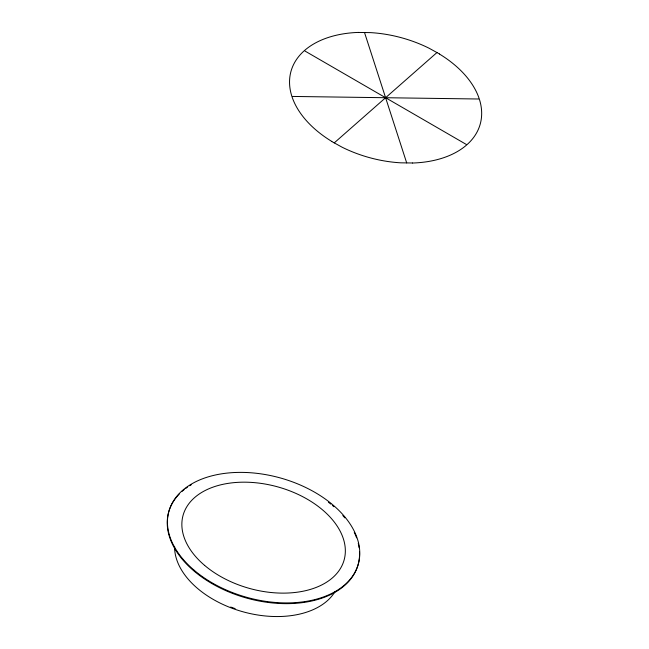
<?xml version="1.0" encoding="UTF-8"?>
<svg xmlns="http://www.w3.org/2000/svg" width="649" height="649" viewBox="0 0 649 649"><rect width="100%" height="100%" fill="white"/><g stroke="black" fill="none" stroke-linecap="round" stroke-linejoin="round"><path stroke-width="0.97" d="M334.235 142.902L436.972 52.537M358.629 32.45L370.401 32.612A98.104 61.874 15.5 0 1 429.07 48.221L439.47 53.948M292.61 96.441L478.597 99.005M412.577 162.988L400.806 162.826A98.104 61.874 15.5 0 1 342.137 147.226L331.736 141.49M230.655 607.026L235.133 608.608M305.054 51.084L466.152 144.362M364.519 32.531L406.688 162.907M359.514 551.91A98.307 62.004 15.5 0 1 240.844 596.342A98.307 62.004 15.5 0 1 179.27 494.043M181.996 491.439A98.307 62.004 15.5 0 1 184.211 489.581M185.768 488.389A98.307 62.004 15.5 0 1 187.383 487.245M189.654 485.752A98.307 62.004 15.5 0 1 191.228 484.795M328.459 502.261A98.307 62.004 15.5 0 1 330.852 504.143M332.402 505.425A98.307 62.004 15.5 0 1 333.919 506.723M342.826 515.525A98.307 62.004 15.5 0 1 344.814 517.845M354.273 532.383A98.307 62.004 15.5 0 1 356.593 537.851M358.256 543.327A98.307 62.004 15.5 0 1 359.132 547.861M334.86 591.888A84.548 53.323 15.5 0 1 242.207 611.569A84.548 53.323 15.5 0 1 174.589 546.328M439.397 54.005A98.388 62.053 15.5 0 1 480.52 122.953A98.388 62.053 15.5 0 1 412.594 163.029M331.809 141.433A98.388 62.053 15.5 0 1 290.687 72.485A98.388 62.053 15.5 0 1 358.613 32.409M194.221 570.301A98.307 62.004 15.5 0 0 355.968 570.268A98.307 62.004 15.5 0 0 240.609 472.383A98.307 62.004 15.5 0 0 194.221 570.301M204.63 565.401A83.559 52.699 15.5 0 0 342.112 565.376A83.559 52.699 15.5 0 0 244.056 482.175A83.559 52.699 15.5 0 0 204.63 565.401"/></g></svg>
